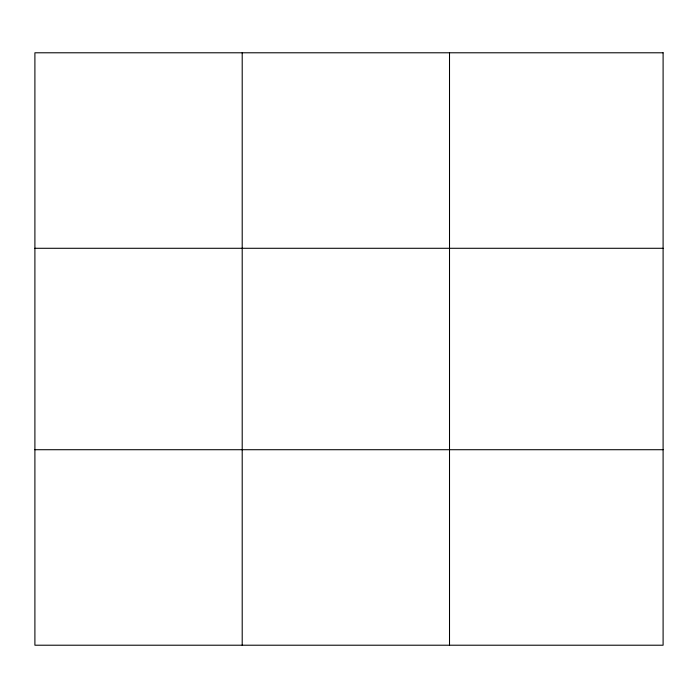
<?xml version="1.0" encoding="UTF-8"?>
<svg xmlns="http://www.w3.org/2000/svg" width="698" height="698" viewBox="0 0 698 698"><rect width="100%" height="100%" fill="white"/><g stroke="black" fill="none" stroke-linecap="round" stroke-linejoin="round"><path stroke-width="1.05" d="M242.206 52.786L242.206 645.214M449.512 52.786L449.512 645.214M34.9 248.287L663.1 248.287M34.9 449.713L663.1 449.713M663.1 52.786L34.9 52.786L34.9 645.214L663.1 645.214L663.1 52.786"/></g></svg>
